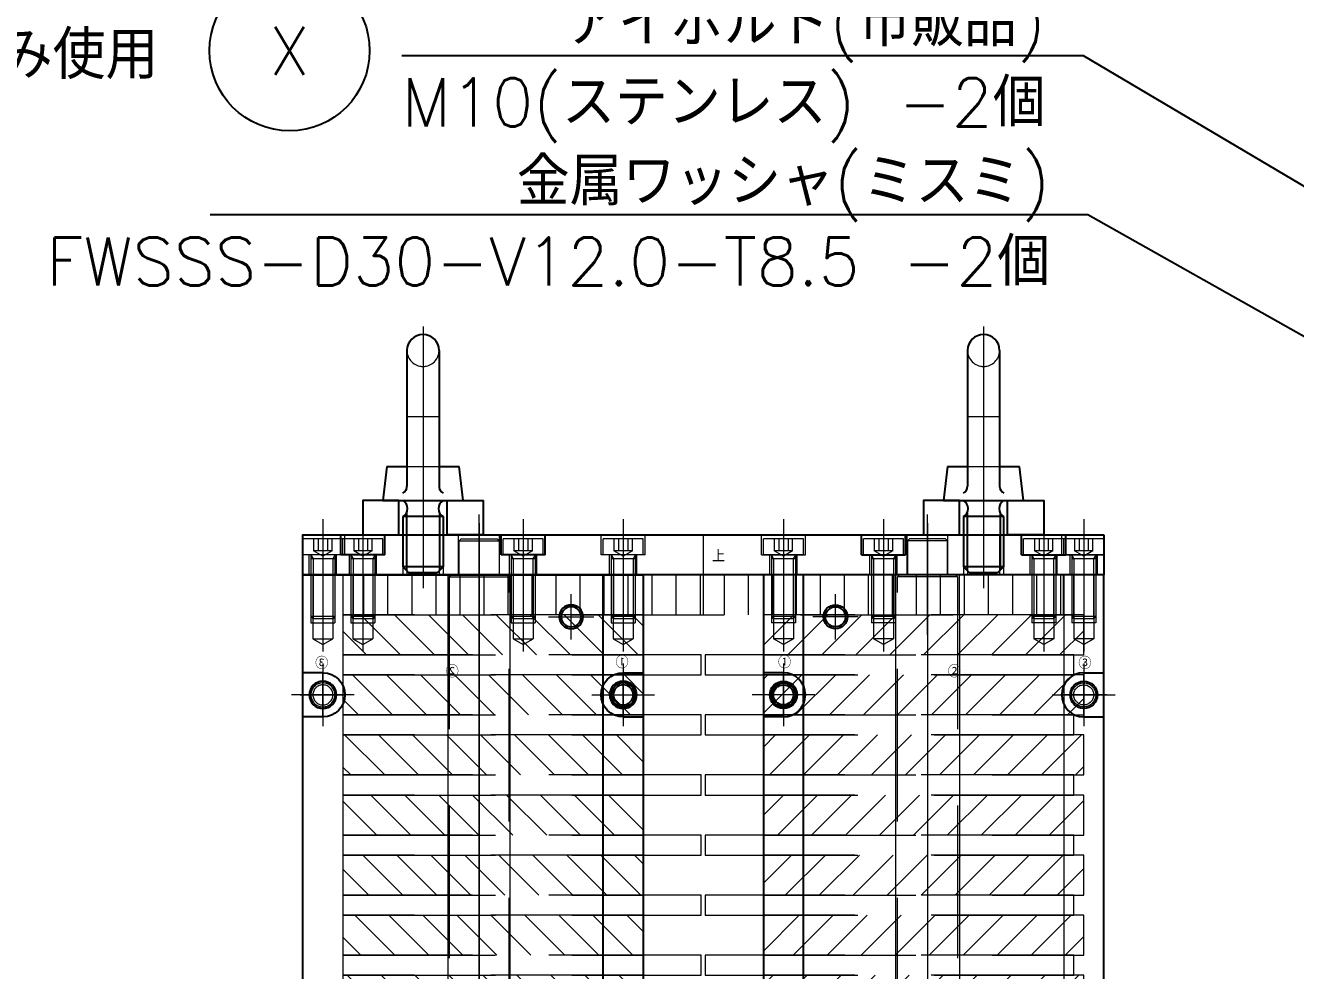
# Model space of a CAD drawing. Header units: millimetres. Extents: x -16130 to 36813, y -8099 to 27484.
# Drawn here: x 15422 to 16057, y 13763 to 14235 of the extents above; entities that cross this region are included whole.
import ezdxf
from ezdxf import colors
from ezdxf.entities.mleader import LeaderData, LeaderLine
from ezdxf.enums import TextEntityAlignment as Align
from ezdxf.math import Vec2, Vec3

# ---------------------------------------------------------------- set-up
doc = ezdxf.new("R2010")
doc.units = ezdxf.units.MM
doc.header["$LTSCALE"] = 6
doc.linetypes.add('CENTER2', pattern=[28.575, 19.05, -3.175, 3.175, -3.175])
doc.linetypes.add('HIDDEN', pattern=[9.525, 6.35, -3.175])
for name, color, linetype, lineweight in [('04_HIDDEN', 2, 'HIDDEN', 13), ('05_CENTER', 4, 'CENTER2', 13), ('08_DIM', 3, 'Continuous', 13)]:
    doc.layers.add(name, color=color, linetype=linetype, lineweight=lineweight)
doc.layers.add('10_DRAFT', color=8, linetype='Continuous', lineweight=0, plot=False)
doc.styles.add('KSS_TXT', font='txt.shx', dxfattribs={"bigfont": 'extfont2.shx'})
doc.styles.get("Standard").update_dxf_attribs({"font": 'txt.shx', "bigfont": 'extfont2.shx'})

# ---------------------------------------------------------------- blocks, each defined once
blk = doc.blocks.new('A$C71C336F5_1_1')
at = {"color": 0}
for p, q in [((5, 185.5), (10, 185.5)), ((5, 174.5), (5, 185.5)), ((5, 174.5), (10, 174.5)), ((5, 145.5), (10, 145.5)), ((5, 134.5), (5, 145.5)), ((5, 134.5), (10, 134.5)), ((5, 55.5), (10, 55.5)), ((5, 55.5), (5, 44.5)), ((5, 44.5), (10, 44.5)), ((5, 15.5), (10, 15.5)), ((5, 15.5), (5, 4.5)), ((5, 4.5), (10, 4.5))]:
    blk.add_line(p, q, dxfattribs=at)
blk.add_lwpolyline([(10, -5), (0, -5), (0, 195), (10, 195)], close=True, dxfattribs=at)
at = {"layer": '04_HIDDEN'}
for p, q in [((5, 184.5), (5, 195)), ((0, 193.4), (5, 193.4)), ((0, 186.6), (5, 186.6)), ((5, 184.5), (10, 184.5)), ((10, 170), (0, 170)), ((10, 169), (0, 169)), ((10, 161), (0, 161)), ((10, 160), (0, 160)), ((0, 156.1), (10, 156.1)), ((0, 145.9), (10, 145.9)), ((0, 44.1), (10, 44.1)), ((0, 33.9), (10, 33.9)), ((10, 30), (0, 30)), ((10, 29), (0, 29)), ((10, 21), (0, 21)), ((10, 20), (0, 20)), ((0, 3.4), (5, 3.4)), ((5, 5.5), (10, 5.5)), ((5, 5.5), (5, -5)), ((0, -3.4), (5, -3.4))]:
    blk.add_line(p, q, dxfattribs=at)
at = {"layer": '04_HIDDEN', "color": 9}
for p, q in [((0, 183.4), (5, 183.4)), ((0, 176.6), (5, 176.6)), ((0, 143.4), (5, 143.4)), ((0, 136.6), (5, 136.6)), ((0, 118.4), (5, 118.4)), ((5, 120.5), (10, 120.5)), ((5, 109.5), (5, 120.5)), ((0, 111.6), (5, 111.6)), ((5, 109.5), (10, 109.5)), ((5, 80.5), (10, 80.5)), ((5, 80.5), (5, 69.5)), ((0, 78.4), (5, 78.4)), ((0, 71.6), (5, 71.6)), ((5, 69.5), (10, 69.5)), ((0, 53.4), (5, 53.4)), ((0, 46.6), (5, 46.6)), ((0, 13.4), (5, 13.4)), ((0, 6.6), (5, 6.6))]:
    blk.add_line(p, q, dxfattribs=at)
at = {"layer": '05_CENTER'}
for p, q in [((13.86, 190), (-3.86, 190)), ((13.39, 165), (-3.39, 165)), ((-5, 151), (15, 151)), ((-5, 39), (15, 39)), ((13.39, 25), (-3.39, 25)), ((13.86, 0), (-3.86, 0))]:
    blk.add_line(p, q, dxfattribs=at)
at = {"layer": '05_CENTER', "color": 9}
for p, q in [((13.86, 180), (-3.86, 180)), ((13.86, 140), (-3.86, 140)), ((13.86, 115), (-3.86, 115)), ((13.86, 75), (-3.86, 75)), ((13.86, 50), (-3.86, 50)), ((13.86, 10), (-3.86, 10))]:
    blk.add_line(p, q, dxfattribs=at)
at = {"layer": '10_DRAFT'}
blk.add_line((10, 95), (0, 95), dxfattribs=at)
at = {"layer": '10_DRAFT', "style": 'KSS_TXT'}
blk.add_text('上', height=3, rotation=270, dxfattribs=at).set_placement((3.2, 92.86))
blk = doc.blocks.new('M6tz_1_1_1')
at = {"color": 0}
for radius in [3, 2.5]:
    blk.add_circle((0, 0), radius, dxfattribs=at)
at = {"layer": '05_CENTER'}
for p, q in [((0, -5.68), (0, 5.68)), ((5.68, 0), (-5.68, 0))]:
    blk.add_line(p, q, dxfattribs=at)
blk = doc.blocks.new('A$C596D3FAF_1_1')
at = {"color": 0}
blk.add_lwpolyline([(-5, -405), (5, -405), (5, 0), (-5, 0)], close=True, dxfattribs=at)
at = {"layer": '04_HIDDEN'}
for p, q in [((-3, 0), (-3, -12)), ((-2.5, 0), (-2.5, -16)), ((2.5, 0), (2.5, -16)), ((3, 0), (3, -12)), ((3, -12), (-3, -12)), ((0, -17.44), (-2.5, -16)), ((2.5, -16), (-2.5, -16)), ((2.5, -16), (0, -17.44))]:
    blk.add_line(p, q, dxfattribs=at)
at = {"layer": '05_CENTER'}
blk.add_line((0, 2.19), (0, -19.18), dxfattribs=at)
blk.add_blockref('M6tz_1_1_1', (0, -30))
at = {"layer": '10_DRAFT', "style": 'KSS_TXT'}
blk.add_text('①', height=3, dxfattribs=at).set_placement((-1.36, -23.35))
blk = doc.blocks.new('A$C09780D0B_1_1')
for p, q in [((-67, -24.5), (-72, -24.5)), ((8, -24.5), (13, -24.5)), ((-67, -35.5), (-72, -35.5)), ((8, -35.5), (13, -35.5))]:
    blk.add_line(p, q)
at = {"color": 0}
blk.add_lwpolyline([(-72, -405), (13, -405), (13, 0), (-72, 0)], close=True, dxfattribs=at)
for centre in [(-67, -30), (8, -30)]:
    blk.add_circle(centre, 3.4, dxfattribs=at)
for centre, start, end in [((-67, -30), 270, 90), ((8, -30), 90, 270)]:
    blk.add_arc(centre, 5.5, start, end, dxfattribs=at)
at = {"layer": '04_HIDDEN'}
for p, q in [((-45, 0), (-45, -12)), ((-44.5, 0), (-44.5, -16)), ((-39.5, 0), (-39.5, -16)), ((-39, 0), (-39, -12)), ((-5, 0), (-5, -12)), ((-4.5, 0), (-4.5, -16)), ((0.5, 0), (0.5, -16)), ((1, 0), (1, -12)), ((-39, -12), (-45, -12)), ((1, -12), (-5, -12)), ((-42, -17.44), (-44.5, -16)), ((-39.5, -16), (-44.5, -16)), ((-39.5, -16), (-42, -17.44)), ((-2, -17.44), (-4.5, -16)), ((0.5, -16), (-4.5, -16)), ((0.5, -16), (-2, -17.44))]:
    blk.add_line(p, q, dxfattribs=at)
at = {"layer": '05_CENTER'}
for p, q in [((-42, 2.19), (-42, -19.18)), ((-2, 2.19), (-2, -19.18)), ((-67, -22.16), (-67, -37.84)), ((8, -22.16), (8, -37.84)), ((-59.16, -30), (-74.84, -30)), ((0.16, -30), (15.84, -30))]:
    blk.add_line(p, q, dxfattribs=at)
blk.add_blockref('M6tz_1_1_1', (-54, -10.5))
at = {"layer": '10_DRAFT', "style": 'KSS_TXT'}
blk.add_text('②', height=3, dxfattribs=at).set_placement((-25.95, -25.64))
blk = doc.blocks.new('A$C09CA5034_1_1')
at = {"color": 0}
blk.add_lwpolyline([(-5, -405), (5, -405), (5, 0), (-5, 0)], close=True, dxfattribs=at)
at = {"layer": '04_HIDDEN'}
for p, q in [((-3, 0), (-3, -12)), ((-2.5, 0), (-2.5, -16)), ((2.5, 0), (2.5, -16)), ((3, 0), (3, -12)), ((3, -12), (-3, -12)), ((0, -17.44), (-2.5, -16)), ((2.5, -16), (-2.5, -16)), ((2.5, -16), (0, -17.44))]:
    blk.add_line(p, q, dxfattribs=at)
at = {"layer": '05_CENTER'}
blk.add_line((0, 2.19), (0, -19.18), dxfattribs=at)
blk.add_blockref('M6tz_1_1_1', (0, -30))
at = {"layer": '10_DRAFT', "style": 'KSS_TXT'}
blk.add_text('③', height=3, dxfattribs=at).set_placement((-1.35, -23.55))
blk = doc.blocks.new('CBS6-16b_1_1_1')
at = {"color": 0}
for p, q in [((-4, 5), (-4, -5)), ((0, 5), (-4, 5)), ((0, 5), (0, -5)), ((0, 3), (15.46, 3)), ((0.06, 3), (1, 2.46)), ((1, 3), (1, -3)), ((1, 2.46), (16, 2.46)), ((15.46, 3), (15.46, -3)), ((15.46, 3), (16, 2.46)), ((16, 2.46), (16, -2.46)), ((0, -3), (15.46, -3)), ((0.06, -3), (1, -2.46)), ((1, -2.46), (16, -2.46)), ((15.46, -3), (16, -2.46)), ((0, -5), (-4, -5))]:
    blk.add_line(p, q, dxfattribs=at)
at = {"layer": '04_HIDDEN', "color": 0}
for p, q in [((-1, 2.31), (-4, 2.31)), ((-4, 1.15), (-1, 1.15)), ((-1, 2.31), (0.33, 0)), ((-1, 2.31), (-1, -2.31)), ((-4, -1.15), (-1, -1.15)), ((-4, -2.31), (-1, -2.31)), ((0.33, 0), (-1, -2.31))]:
    blk.add_line(p, q, dxfattribs=at)
at = {"layer": '05_CENTER', "color": 0}
blk.add_line((-4.82, 0), (16.83, 0), dxfattribs=at)
blk = doc.blocks.new('A$C63852907_1_1_1')
at = {"color": 0}
for p, q in [((-4.5, 9), (-5, 8.5)), ((-5, 0), (-5, 8.5)), ((-5, 8.5), (5, 8.5)), ((-4.5, 9), (4.5, 9)), ((4.5, 9), (5, 8.5)), ((5, 8.5), (5, 0)), ((-7.5, -0.5), (7.5, -0.5))]:
    blk.add_line(p, q, dxfattribs=at)
blk.add_lwpolyline([(-7, -405), (7, -405), (7.5, -404.5), (7.5, -0.5), (7, 0), (-7, 0), (-7.5, -0.5), (-7.5, -404.5)], close=True, dxfattribs=at)
at = {"layer": '05_CENTER'}
blk.add_line((0, 12.86), (0, -417.86), dxfattribs=at)
blk = doc.blocks.new('A$C79DD43F3_1_1')
at = {"rotation": 90}
blk.add_blockref('A$C71C336F5_1_1', (95, -10), dxfattribs=at)
at = {"xscale": -1}
for name, p in [('A$C09780D0B_1_1', (-87, -10)), ('A$C596D3FAF_1_1', (-20, -10))]:
    blk.add_blockref(name, p, dxfattribs=at)
for name, p in [('A$C09780D0B_1_1', (87, -10)), ('A$C596D3FAF_1_1', (20, -10))]:
    blk.add_blockref(name, p)
at = {"layer": '04_HIDDEN'}
for name, p in [('A$C63852907_1_1_1', (-56, -10)), ('A$C09CA5034_1_1', (95, -10))]:
    blk.add_blockref(name, p, dxfattribs=at)
at = {"layer": '04_HIDDEN', "xscale": -1}
for name, p in [('A$C63852907_1_1_1', (56.01, -10)), ('A$C09CA5034_1_1', (-95, -10))]:
    blk.add_blockref(name, p, dxfattribs=at)
at = {"layer": '04_HIDDEN', "color": 4, "rotation": 270}
for p in [(-95, -5), (-85, -5), (-45, -5), (-20, -5), (20, -5), (45, -5), (85, -5), (95, -5)]:
    blk.add_blockref('CBS6-16b_1_1_1', p, dxfattribs=at)
blk = doc.blocks.new('A$C017516D9_1_1')
h = blk.add_hatch()
h.set_pattern_fill('_USER', color=3, scale=6, angle=45, pattern_type=0)
h.set_pattern_definition([(45, (-8213.703, -26515.7115), (-4.2426407, 4.2426407), [])])
h.paths.add_polyline_path([(0, 41), (-10, 41), (-10, 31), (0, 31)])
h.paths.add_polyline_path([(0, 31), (-10, 31), (-10, 8), (0, 8)])
h.paths.add_polyline_path([(0, 8), (-10, 8), (-10, 0), (0, 0)])
h.paths.add_polyline_path([(0, 0), (-10, 0), (-10, -8), (0, -8)])
h.paths.add_polyline_path([(0, -8), (-10, -8), (-10, -34), (0, -34)])
h.paths.add_polyline_path([(0, -34), (-10, -34), (-10, -39), (0, -39)])
at = {"color": 0}
blk.add_lwpolyline([(0, 41), (0, -39), (-10, -39), (-10, 41)], close=True, dxfattribs=at)
at = {"layer": '04_HIDDEN'}
for p, q in [((-10, 31), (0, 31)), ((-10, 8), (0, 8)), ((-10, -8), (0, -8)), ((-10, -34), (0, -34))]:
    blk.add_line(p, q, dxfattribs=at)
at = {"layer": '05_CENTER'}
blk.add_line((-15.5, 0), (5.5, 0), dxfattribs=at)
blk = doc.blocks.new('A$C4B6B21EC_1_1')
h = blk.add_hatch()
h.set_pattern_fill('_USER', color=3, scale=6, angle=135, pattern_type=0)
h.set_pattern_definition([(135, (-8213.703, -26627.7115), (-4.2426407, -4.2426407), [])])
h.paths.add_polyline_path([(0, 34), (-10, 34), (-10, 7.75), (0, 7.75)])
h.paths.add_polyline_path([(0, 7.75), (-10, 7.75), (-10, 0), (0, 0)])
h.paths.add_polyline_path([(0, 0), (-10, 0), (-10, -7.75), (0, -7.75)])
h.paths.add_polyline_path([(0, -7.75), (-10, -7.75), (-10, -31), (0, -31)])
h.paths.add_polyline_path([(0, -31), (-10, -31), (-10, -41), (0, -41)])
at = {"color": 0}
blk.add_lwpolyline([(0, 34), (0, -41), (-10, -41), (-10, 34)], close=True, dxfattribs=at)
at = {"layer": '04_HIDDEN'}
for p, q in [((0, 7.75), (-10, 7.75)), ((0, -7.75), (-10, -7.75)), ((0, -31), (-10, -31))]:
    blk.add_line(p, q, dxfattribs=at)
at = {"layer": '05_CENTER'}
blk.add_line((5.5, 0), (-15.5, 0), dxfattribs=at)
blk = doc.blocks.new('A$C1DD50BBC_1_1')
for name, p in [('A$C4B6B21EC_1_1', (0, 112)), ('A$C017516D9_1_1', (0, 0))]:
    blk.add_blockref(name, p)
blk = doc.blocks.new('A$C6DCF52F6_1_1')
at = {"color": 0}
blk.add_lwpolyline([(0, 34), (0, -55.5), (-5, -55.5), (-5, 34)], close=True, dxfattribs=at)
at = {"layer": '04_HIDDEN'}
for p, q in [((0, 7.75), (-5, 7.75)), ((0, -7.75), (-5, -7.75)), ((0, -31), (-5, -31))]:
    blk.add_line(p, q, dxfattribs=at)
at = {"layer": '05_CENTER'}
blk.add_line((4, 0), (-9, 0), dxfattribs=at)
blk = doc.blocks.new('A$C21F40CFF_1_1')
at = {"color": 0}
blk.add_lwpolyline([(0, 55.5), (0, -36.5), (-5, -36.5), (-5, 55.5)], close=True, dxfattribs=at)
at = {"layer": '04_HIDDEN'}
for p, q in [((-5, 31), (0, 31)), ((-5, 8), (0, 8)), ((-5, -8), (0, -8)), ((-5, -34), (0, -34))]:
    blk.add_line(p, q, dxfattribs=at)
at = {"layer": '05_CENTER'}
blk.add_line((-9, 0), (4, 0), dxfattribs=at)
blk = doc.blocks.new('A$C0634231A_1_1')
for name, p in [('A$C6DCF52F6_1_1', (0, 112)), ('A$C21F40CFF_1_1', (0, 0))]:
    blk.add_blockref(name, p)
blk = doc.blocks.new('A$C4BD36F07_1_1')
h = blk.add_hatch()
h.set_pattern_fill('_USER', color=3, scale=6, pattern_type=0)
h.set_pattern_definition([(0, (-8580.171, -26515.7115), (0, 6), [])])
h.paths.add_polyline_path([(0, 146.01), (-10, 146.01), (-10, 116.01), (0, 116.01)])
h.paths.add_polyline_path([(0, 116.01), (-10, 116.01), (-10, 106.01), (0, 106.01)])
h.paths.add_polyline_path([(0, 106.01), (-10, 106.01), (-10, 96.01), (0, 96.01)])
h.paths.add_polyline_path([(0, 96.01), (-10, 96.01), (-10, 68.51), (0, 68.51)])
h.paths.add_polyline_path([(0, 68.51), (-10, 68.51), (-10, 38.51), (0, 38.51)])
h.paths.add_polyline_path([(0, 38.51), (-10, 38.51), (-10, 12.01), (0, 12.01)])
h.paths.add_polyline_path([(0, 12.01), (-10, 12.01), (-10, 1.01), (0, 1.01)])
h.paths.add_polyline_path([(0, 1.01), (-10, 1.01), (-10, -9.99), (0, -9.99)])
h.paths.add_polyline_path([(0, -9.99), (-10, -9.99), (-10, -36.49), (0, -36.49)])
at = {"color": 0}
blk.add_lwpolyline([(0, 146.01), (0, -36.49), (-10, -36.49), (-10, 146.01)], close=True, dxfattribs=at)
at = {"layer": '04_HIDDEN'}
for p, q in [((0, 119.75), (-10, 119.75)), ((0, 104.25), (-10, 104.25)), ((-10, 81.01), (0, 81.01)), ((-10, 31.01), (0, 31.01)), ((0, 8), (-10, 8)), ((0, -8), (-10, -8)), ((0, -33.99), (-10, -33.99))]:
    blk.add_line(p, q, dxfattribs=at)
at = {"layer": '05_CENTER'}
for p, q in [((5, 112), (-15, 112)), ((5, 0), (-15, 0))]:
    blk.add_line(p, q, dxfattribs=at)
at = {"layer": '10_DRAFT'}
blk.add_line((-10, 56), (0, 56), dxfattribs=at)
blk = doc.blocks.new('A$C0A393B8A_1_1')
at = {"rotation": 270}
for name, p in [('A$C4BD36F07_1_1', (-56, -10)), ('A$C1DD50BBC_1_1', (-56, -20)), ('A$C0634231A_1_1', (-56, -25)), ('A$C1DD50BBC_1_1', (-56, -35)), ('A$C0634231A_1_1', (-56, -40)), ('A$C1DD50BBC_1_1', (-56, -50)), ('A$C0634231A_1_1', (-56, -55)), ('A$C1DD50BBC_1_1', (-56, -65)), ('A$C0634231A_1_1', (-56, -70)), ('A$C1DD50BBC_1_1', (-56, -80)), ('A$C0634231A_1_1', (-56, -85)), ('A$C1DD50BBC_1_1', (-56, -95)), ('A$C0634231A_1_1', (-56, -100)), ('A$C1DD50BBC_1_1', (-56, -110))]:
    blk.add_blockref(name, p, dxfattribs=at)
blk = doc.blocks.new('CHIC10b_1_1_1')
at = {"color": 0}
for p, q in [((-4, 37.5), (-4, 3.61)), ((4, 37.5), (4, 3.61)), ((-9, 8.5), (-10, 0)), ((-9, 8.5), (-4, 8.5)), ((4, 8.5), (9, 8.5)), ((10, 0), (9, 8.5)), ((-10, 0), (10, 0)), ((-4.1, -3.05), (-4.1, -17.4)), ((4.1, -3.05), (4.1, -17.4)), ((5, -4), (-5, -4)), ((-5, -4), (-5, -16.5)), ((5, -4), (5, -16.5)), ((5, -16.5), (-5, -16.5)), ((-5, -16.5), (-3.5, -18)), ((3.5, -18), (-3.5, -18)), ((5, -16.5), (3.5, -18))]:
    blk.add_line(p, q, dxfattribs=at)
for centre, radius, start, end in [((0, 37.5), 4, 0, 180), ((-6, 3.61), 2, 298.1299, 0), ((6, 3.61), 2, 180, 241.8701), ((-6.16, -2), 2.31, 300.2022, 59.7978), ((6.16, -2), 2.31, 120.2022, 239.7978)]:
    blk.add_arc(centre, radius, start, end, dxfattribs=at)
at = {"layer": '04_HIDDEN', "color": 0}
blk.add_line((-4, 8.5), (4, 8.5), dxfattribs=at)
blk.add_arc((0, 37.5), 4, 180, 0, dxfattribs=at)
at = {"layer": '05_CENTER', "color": 0}
blk.add_line((0, 43.44), (0, -18), dxfattribs=at)
at = {"layer": '10_DRAFT'}
blk.add_line((-4, 21), (4, 21), dxfattribs=at)
blk = doc.blocks.new('WSSS30-12-8a_1_1_1')
at = {"color": 0}
for points in [[(-6, 8.5), (-15, 8.5), (-15, 0), (-6, 0)], [(6, 8.5), (15, 8.5), (15, 0), (6, 0)]]:
    blk.add_lwpolyline(points, close=True, dxfattribs=at)
at = {"layer": '10_DRAFT'}
blk.add_line((0, 8.5), (0, 0), dxfattribs=at)
blk = doc.blocks.new('AM_BALLOON1')
at = {"transparency": 16777216}
blk.add_circle((0, 0), 5, dxfattribs=at)
blk.add_attdef('B_NUMBER', text='', height=3, dxfattribs=at).set_placement((0, 0), align=Align.MIDDLE_CENTER)
blk = doc.blocks.new('_OPEN')
at = {"color": 0, "linetype": 'ByBlock'}
for p, q in [((-1, 0.167), (0, 0)), ((0, 0), (-1, -0.167)), ((0, 0), (-1, 0))]:
    blk.add_line(p, q, dxfattribs=at)
blk = doc.blocks.new('_Open30')
at = {"color": 0, "linetype": 'ByBlock', "lineweight": -2}
for p, q in [((-1, 0.268), (0, 0)), ((0, 0), (-1, -0.268)), ((0, 0), (-1, 0))]:
    blk.add_line(p, q, dxfattribs=at)

msp = doc.modelspace()

# ---------------------------------------------------------------- block references
at = {"color": 4, "xscale": 2, "yscale": 2, "zscale": 2}
for name, p in [('CHIC10b_1_1_1', (15620.90383, 13997.84253)), ('CHIC10b_1_1_1', (15900.90383, 13997.84253)), ('WSSS30-12-8a_1_1_1', (15620.90383, 13980.84253)), ('WSSS30-12-8a_1_1_1', (15900.90383, 13980.84253))]:
    msp.add_blockref(name, p, dxfattribs=at)
at = {"xscale": 2, "yscale": 2, "zscale": 2}
msp.add_blockref('A$C79DD43F3_1_1', (15760.90383, 13980.84253), dxfattribs=at)
at = {"layer": '04_HIDDEN', "xscale": -2, "yscale": 2, "zscale": 2}
msp.add_blockref('A$C0A393B8A_1_1', (15760.90383, 13960.84253), dxfattribs=at)

# ---------------------------------------------------------------- texts
at = {"layer": '08_DIM', "style": 'KSS_TXT'}
msp.add_text('※組付時のみ使用', height=24, dxfattribs=at).set_placement((15277.53021, 14208.43467))

# ---------------------------------------------------------------- leaders
at = {"layer": '08_DIM'}
ml = msp.add_multileader_block('Standard', dxfattribs=at)
ml.set_content('AM_BALLOON1', color=256, scale=8)
ml.set_attribute('B_NUMBER', '42', width=0)
ml.set_leader_properties(color=256, linetype='ByLayer', lineweight=-1)
ml.set_arrow_properties(name='OPEN')
ml.build(insert=Vec2(0, 0))
ml.multileader.update_dxf_attribs({"leader_type": 0, "has_dogleg": 0, "text_right_attachment_type": 6, "dogleg_length": 0, "arrow_head_size": 16, "scale": 8, "block_connection_type": 1})
ctx = ml.context
ctx.base_point, ctx.scale, ctx.char_height, ctx.arrow_head_size, ctx.landing_gap_size, ctx.plane_origin = Vec3(15917.96441, 15473.63421), 8, 32, 16, 16, Vec3(15917.96441, 15473.63421)
ctx.right_attachment, ctx.attachment_type = 6, 1
notes = []
notes.append((ctx, [(0, (0, 0, 0), (0, 0), (1, 0), 1, [])]))
ctx.block.insert = Vec3(15917.96441, 15473.63421)
ml = msp.add_multileader_block('Standard', dxfattribs=at)
ml.set_content('AM_BALLOON1', color=256, scale=8)
ml.set_attribute('B_NUMBER', '41', width=0)
ml.set_leader_properties(color=256, linetype='ByLayer', lineweight=-1)
ml.set_arrow_properties(name='OPEN')
ml.build(insert=Vec2(0, 0))
ml.multileader.update_dxf_attribs({"leader_type": 0, "has_dogleg": 0, "text_right_attachment_type": 6, "dogleg_length": 0, "arrow_head_size": 16, "scale": 8, "block_connection_type": 1})
ctx = ml.context
ctx.base_point, ctx.scale, ctx.char_height, ctx.arrow_head_size, ctx.landing_gap_size, ctx.plane_origin = Vec3(15918.72049, 15076.81975), 8, 32, 16, 16, Vec3(15918.72049, 15076.81975)
ctx.right_attachment, ctx.attachment_type = 6, 1
notes.append((ctx, [(0, (0, 0, 0), (0, 0), (1, 0), 1, [])]))
ctx.block.insert = Vec3(15918.72049, 15076.81975)
ml = msp.add_multileader_block('Standard', dxfattribs=at)
ml.set_content('AM_BALLOON1', color=256, scale=8)
ml.set_attribute('B_NUMBER', 'Z', width=0)
ml.set_leader_properties(color=256, linetype='ByLayer', lineweight=-1)
ml.set_arrow_properties(name='OPEN')
ml.build(insert=Vec2(0, 0))
ml.multileader.update_dxf_attribs({"leader_type": 0, "has_dogleg": 0, "text_right_attachment_type": 6, "dogleg_length": 0, "arrow_head_size": 16, "scale": 4, "block_connection_type": 1})
ctx = ml.context
ctx.base_point, ctx.scale, ctx.char_height, ctx.arrow_head_size, ctx.landing_gap_size, ctx.plane_origin = Vec3(15599.76868, 14899.98027), 4, 32, 16, 16, Vec3(15599.76868, 14899.98027)
ctx.right_attachment, ctx.attachment_type = 6, 1
notes.append((ctx, [(0, (0, 0, 0), (0, 0), (1, 0), 1, [])]))
ctx.block.insert = Vec3(15599.76868, 14899.98027)
ml = msp.add_multileader_block('Standard', dxfattribs=at)
ml.set_content('AM_BALLOON1', color=256, scale=8)
ml.set_attribute('B_NUMBER', 'AA', width=0)
ml.set_leader_properties(color=256, linetype='ByLayer', lineweight=-1)
ml.set_arrow_properties(name='OPEN')
ml.build(insert=Vec2(0, 0))
ml.multileader.update_dxf_attribs({"leader_type": 0, "has_dogleg": 0, "text_right_attachment_type": 6, "dogleg_length": 0, "arrow_head_size": 16, "scale": 4, "block_connection_type": 1})
ctx = ml.context
ctx.base_point, ctx.scale, ctx.char_height, ctx.arrow_head_size, ctx.landing_gap_size, ctx.plane_origin = Vec3(15566.57477, 14809.34912), 4, 32, 16, 16, Vec3(15566.57477, 14809.34912)
ctx.right_attachment, ctx.attachment_type = 6, 1
notes.append((ctx, [(0, (0, 0, 0), (0, 0), (1, 0), 1, [])]))
ctx.block.insert = Vec3(15566.57477, 14809.34912)
ml = msp.add_multileader_block('Standard', dxfattribs=at)
ml.set_content('AM_BALLOON1', color=256, scale=8)
ml.set_attribute('B_NUMBER', 'AB', width=0)
ml.set_leader_properties(color=256, linetype='ByLayer', lineweight=-1)
ml.set_arrow_properties(name='OPEN')
ml.build(insert=Vec2(0, 0))
ml.multileader.update_dxf_attribs({"leader_type": 0, "has_dogleg": 0, "text_right_attachment_type": 6, "dogleg_length": 0, "arrow_head_size": 16, "scale": 4, "block_connection_type": 1})
ctx = ml.context
ctx.base_point, ctx.scale, ctx.char_height, ctx.arrow_head_size, ctx.landing_gap_size, ctx.plane_origin = Vec3(15493.27151, 14660.84954), 4, 32, 16, 16, Vec3(15493.27151, 14660.84954)
ctx.right_attachment, ctx.attachment_type = 6, 1
notes.append((ctx, [(0, (0, 0, 0), (0, 0), (1, 0), 1, [])]))
ctx.block.insert = Vec3(15493.27151, 14660.84954)
ml = msp.add_multileader_block('Standard', dxfattribs=at)
ml.set_content('AM_BALLOON1', color=256, scale=8)
ml.set_attribute('B_NUMBER', 'AC', width=0)
ml.set_leader_properties(color=256, linetype='ByLayer', lineweight=-1)
ml.set_arrow_properties(name='OPEN')
ml.build(insert=Vec2(0, 0))
ml.multileader.update_dxf_attribs({"leader_type": 0, "has_dogleg": 0, "text_right_attachment_type": 6, "dogleg_length": 0, "arrow_head_size": 16, "scale": 4, "block_connection_type": 1})
ctx = ml.context
ctx.base_point, ctx.scale, ctx.char_height, ctx.arrow_head_size, ctx.landing_gap_size, ctx.plane_origin = Vec3(15573.66495, 14494.9506), 4, 32, 16, 16, Vec3(15573.66495, 14494.9506)
ctx.right_attachment, ctx.attachment_type = 6, 1
notes.append((ctx, [(0, (0, 0, 0), (0, 0), (1, 0), 1, [])]))
ctx.block.insert = Vec3(15573.66495, 14494.9506)
ml = msp.add_multileader_block('Standard', dxfattribs=at)
ml.set_content('AM_BALLOON1', color=256, scale=8)
ml.set_attribute('B_NUMBER', 'X', width=0)
ml.set_leader_properties(color=256, linetype='ByLayer', lineweight=-1)
ml.set_arrow_properties(name='OPEN')
ml.build(insert=Vec2(0, 0))
ml.multileader.update_dxf_attribs({"leader_type": 0, "has_dogleg": 0, "text_right_attachment_type": 6, "dogleg_length": 0, "arrow_head_size": 16, "scale": 4, "block_connection_type": 1})
ctx = ml.context
ctx.base_point, ctx.scale, ctx.char_height, ctx.arrow_head_size, ctx.landing_gap_size, ctx.plane_origin = Vec3(15554.23912, 14222.50933), 4, 32, 16, 16, Vec3(15554.23912, 14222.50933)
ctx.right_attachment, ctx.attachment_type = 6, 1
notes.append((ctx, [(0, (0, 0, 0), (0, 0), (1, 0), 1, [])]))
ctx.block.insert = Vec3(15554.23912, 14222.50933)
at = {"layer": '08_DIM', "color": 4}
ml = msp.add_multileader_mtext('Standard', dxfattribs=at)
ml.set_content('アイボルト(市販品)\\PM10(ステンレス) -2個', color=4)
ml.set_leader_properties()
ml.set_arrow_properties(name='OPEN30')
ml.build(insert=Vec2(0, 0))
ml.multileader.update_dxf_attribs({"text_left_attachment_type": 6, "text_right_attachment_type": 6, "dogleg_length": 0.36, "arrow_head_size": 20, "scale": 8})
ctx = ml.context
ctx.base_point, ctx.scale, ctx.char_height, ctx.arrow_head_size, ctx.landing_gap_size, ctx.plane_origin = Vec3(15585.50531, 14219.96118), 8, 24, 20, 16, Vec3(16046.71593, 14310.93253)
ctx.left_attachment, ctx.right_attachment, ctx.text_align_type = 6, 6, 2
notes.append((ctx, [(0, (1, 1, 0), (15950.78531, 14219.96118), (-1, 0), 2.88, [(0, [(16217.26468, 14062.355)], 0, [])])]))
ctx.mtext.insert, ctx.mtext.alignment, ctx.mtext.flow_direction = Vec3(15931.90531, 14248.76118), 3, 5
ml = msp.add_multileader_mtext('Standard', dxfattribs=at)
ml.set_content('金属ワッシャ(ミスミ)\\PFWSSS-D30-V12.0-T8.5 -2個', color=4)
ml.set_leader_properties()
ml.set_arrow_properties(name='OPEN30')
ml.build(insert=Vec2(0, 0))
ml.multileader.update_dxf_attribs({"text_left_attachment_type": 6, "text_right_attachment_type": 6, "dogleg_length": 0.36, "arrow_head_size": 20, "scale": 8})
ctx = ml.context
ctx.base_point, ctx.scale, ctx.char_height, ctx.arrow_head_size, ctx.landing_gap_size, ctx.plane_origin = Vec3(15375.73583, 14140.4995), 8, 24, 20, 16, Vec3(16046.71593, 14310.93253)
ctx.left_attachment, ctx.right_attachment, ctx.text_align_type = 6, 6, 2
notes.append((ctx, [(0, (1, 1, 0), (15953.01583, 14140.4995), (-1, 0), 2.88, [(0, [(16221.53112, 13989.34253)], 0, [])])]))
ctx.mtext.insert, ctx.mtext.alignment, ctx.mtext.flow_direction = Vec3(15934.13583, 14169.2995), 3, 5
at = {"layer": '08_DIM'}
ml = msp.add_multileader_block('Standard', dxfattribs=at)
ml.set_content('AM_BALLOON1', color=256, scale=4)
ml.set_attribute('B_NUMBER', 'BF', width=0)
ml.set_leader_properties(color=256, linetype='ByLayer', lineweight=-1)
ml.set_arrow_properties(name='OPEN')
ml.build(insert=Vec2(0, 0))
ml.multileader.update_dxf_attribs({"leader_type": 0, "has_dogleg": 0, "text_right_attachment_type": 6, "dogleg_length": 0, "arrow_head_size": 8, "scale": 4, "block_connection_type": 1})
ctx = ml.context
ctx.base_point, ctx.scale, ctx.char_height, ctx.arrow_head_size, ctx.landing_gap_size, ctx.plane_origin = Vec3(19781.24781, 14152.69814), 4, 16, 8, 8, Vec3(19822.68099, 14122.1534)
ctx.right_attachment, ctx.attachment_type = 6, 1
notes.append((ctx, [(0, (0, 0, 0), (0, 0), (1, 0), 1, [])]))
ctx.block.insert = Vec3(19781.24781, 14152.69814)
ml = msp.add_multileader_block('Standard', dxfattribs=at)
ml.set_content('AM_BALLOON1', color=256, scale=4)
ml.set_attribute('B_NUMBER', 'BB', width=0)
ml.set_leader_properties(color=256, linetype='ByLayer', lineweight=-1)
ml.set_arrow_properties(name='OPEN')
ml.build(insert=Vec2(0, 0))
ml.multileader.update_dxf_attribs({"leader_type": 0, "has_dogleg": 0, "text_right_attachment_type": 6, "dogleg_length": 0, "arrow_head_size": 8, "scale": 4, "block_connection_type": 1})
ctx = ml.context
ctx.base_point, ctx.scale, ctx.char_height, ctx.arrow_head_size, ctx.landing_gap_size, ctx.plane_origin = Vec3(19013.70901, 13856.40189), 4, 16, 8, 8, Vec3(19361.03235, 14167.87458)
ctx.right_attachment, ctx.attachment_type = 6, 1
notes.append((ctx, [(0, (0, 0, 0), (0, 0), (1, 0), 1, [])]))
ctx.block.insert = Vec3(19013.70901, 13856.40189)
for ctx, leaders in notes:
    for number, flags, end, landing, length, lines in leaders:
        leader = LeaderData()
        leader.index, (leader.has_last_leader_line, leader.has_dogleg_vector, leader.attachment_direction) = number, flags
        leader.last_leader_point, leader.dogleg_vector, leader.dogleg_length = Vec3(end), Vec3(landing), length
        for number, points, colour, breaks in lines:
            line = LeaderLine()
            line.index, line.vertices, line.color, line.breaks = number, Vec3.list(points), colors.encode_raw_color(colour), breaks
            leader.lines.append(line)
        ctx.leaders.append(leader)

doc.saveas('drawing.dxf')
